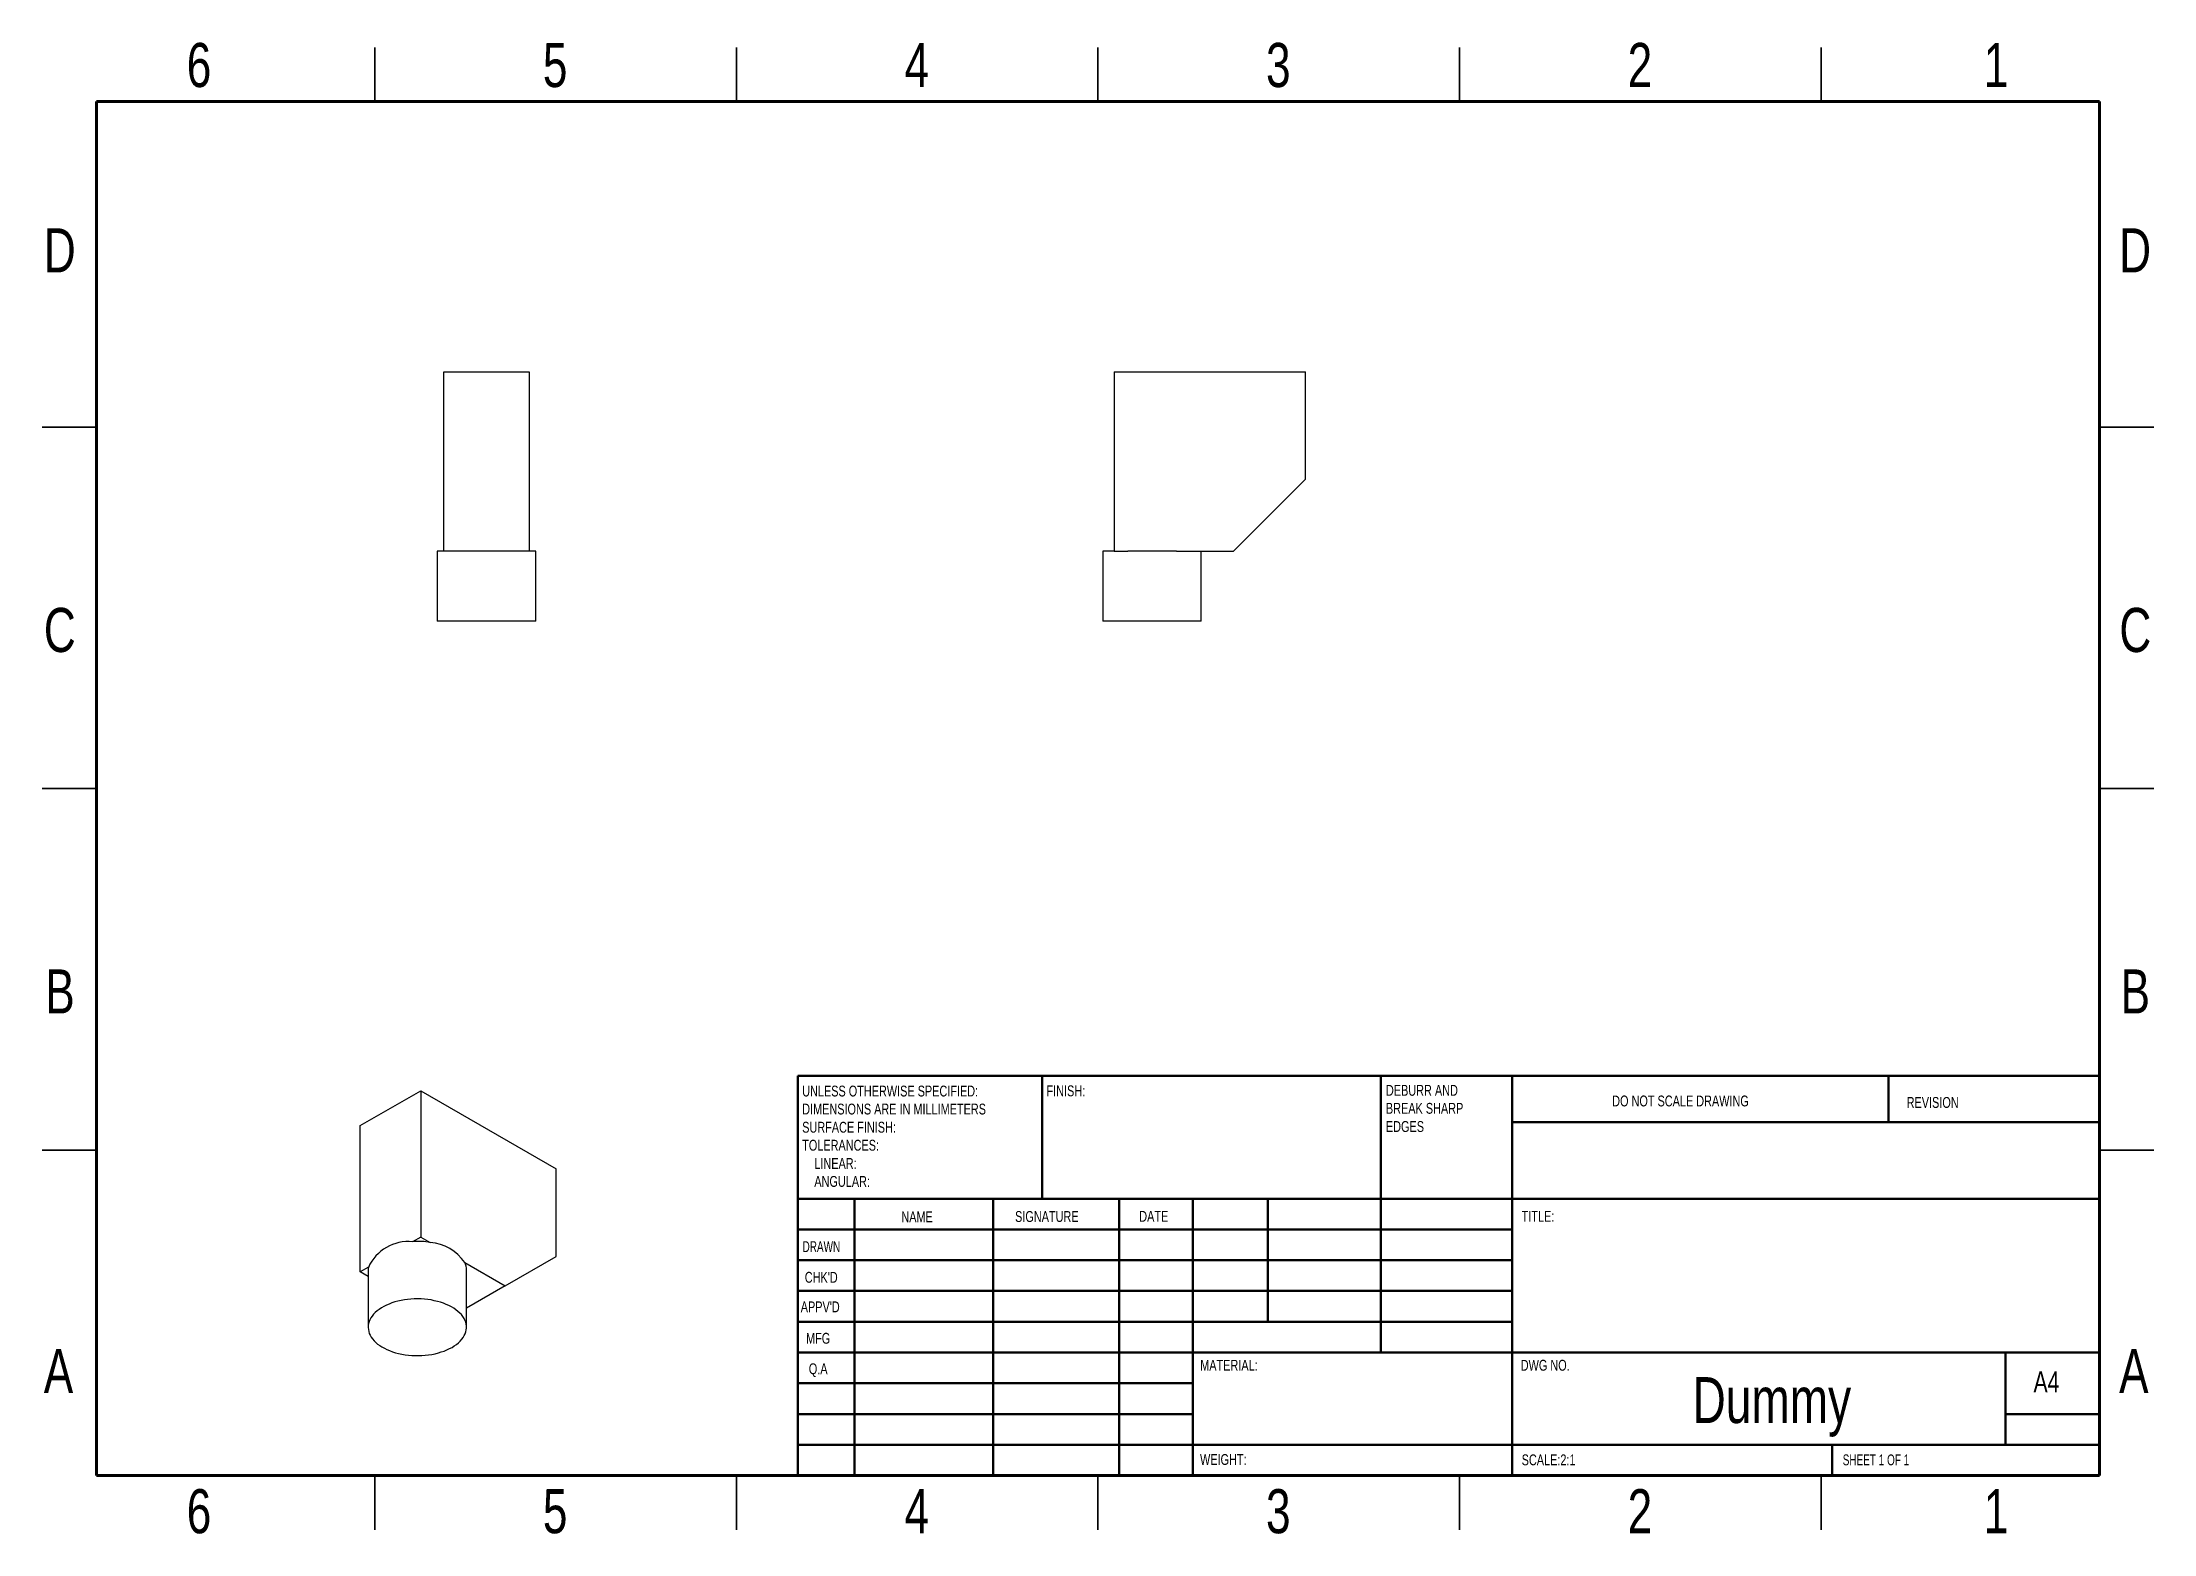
# Model space of a CAD drawing. Header units: inches. Extents: x 0.1 to 11.6, y 0.1 to 8.2.
import ezdxf

# ---------------------------------------------------------------- set-up
doc = ezdxf.new("R2010")
doc.units = ezdxf.units.IN
doc.header["$MEASUREMENT"] = 0
doc.styles.add('SLDTEXTSTYLE0', font='TXT', dxfattribs={"width": 0.75})
doc.styles.add('SLDTEXTSTYLE1', font='TXT', dxfattribs={"width": 0.686449})
doc.styles.add('SLDTEXTSTYLE2', font='TXT', dxfattribs={"width": 0.6875})

# ---------------------------------------------------------------- blocks, each defined once
blk = doc.blocks.new('SW_NOTE_0')
at = {"color": 0, "linetype": 'Continuous', "lineweight": 0, "attachment_point": 1, "style": 'SLDTEXTSTYLE0'}
for s, insert, char_height in [('UNLESS OTHERWISE SPECIFIED:', (0, 0.076), 0.05906), ('DIMENSIONS ARE IN MILLIMETERS', (0, -0.022), 0.05906), ('TOLERANCES:', (0, -0.219), 0.05906), ('SURFACE FINISH:', (0, -0.121), 0.05906), ('LINEAR:', (0.066, -0.318), 0.0591), ('ANGULAR:', (0.066, -0.416), 0.0591)]:
    blk.add_mtext(s, dxfattribs=dict(at, insert=insert, char_height=char_height))
blk = doc.blocks.new('SW_NOTE_0_1')
at = {"color": 0, "linetype": 'Continuous', "lineweight": 0, "attachment_point": 1, "style": 'SLDTEXTSTYLE0'}
for s, insert, char_height in [('DEBURR AND', (0, 0.076), 0.0591), ('BREAK SHARP', (0, -0.022), 0.05906), ('EDGES', (0, -0.121), 0.0591)]:
    blk.add_mtext(s, dxfattribs=dict(at, insert=insert, char_height=char_height))

msp = doc.modelspace()

# ---------------------------------------------------------------- linework, layer by layer
at = {"color": 7, "linetype": 'Continuous', "lineweight": 35}
for p, q in [((1.909, 7.874), (1.909, 8.169)), ((3.878, 7.874), (3.878, 8.169)), ((5.846, 8.169), (5.846, 7.874)), ((5.846, 7.874), (5.846, 8.169)), ((7.815, 7.874), (7.815, 8.169)), ((9.783, 7.874), (9.783, 8.169)), ((0.394, 6.102), (0.098, 6.102)), ((11.299, 6.102), (11.594, 6.102)), ((0.098, 4.134), (0.394, 4.134)), ((0.394, 4.134), (0.098, 4.134)), ((11.594, 4.134), (11.299, 4.134)), ((11.299, 4.134), (11.594, 4.134)), ((0.394, 2.165), (0.098, 2.165)), ((11.299, 2.165), (11.594, 2.165)), ((1.909, 0.394), (1.909, 0.098)), ((3.878, 0.394), (3.878, 0.098)), ((5.846, 0.098), (5.846, 0.394)), ((5.846, 0.394), (5.846, 0.098)), ((7.815, 0.394), (7.815, 0.098)), ((9.783, 0.394), (9.783, 0.098))]:
    msp.add_line(p, q, dxfattribs=at)
at = {"color": 7, "linetype": 'Continuous', "lineweight": 70}
for p, q in [((0.394, 0.394), (0.394, 7.874)), ((0.394, 7.874), (11.299, 7.874)), ((11.299, 7.874), (11.299, 0.394)), ((11.299, 0.394), (0.394, 0.394))]:
    msp.add_line(p, q, dxfattribs=at)
at = {"color": 7, "linetype": 'Continuous', "lineweight": 25}
for p, q in [((2.285, 6.402), (2.749, 6.402)), ((2.285, 5.426), (2.285, 6.402)), ((2.749, 6.402), (2.749, 5.426)), ((5.935, 6.402), (5.935, 5.426)), ((5.935, 6.402), (6.977, 6.402)), ((6.977, 5.818), (6.977, 6.402)), ((6.585, 5.426), (6.977, 5.818)), ((2.249, 5.426), (2.249, 5.044)), ((2.285, 5.426), (2.249, 5.426)), ((2.346, 5.426), (2.285, 5.426)), ((2.687, 5.426), (2.346, 5.426)), ((2.749, 5.426), (2.687, 5.426)), ((2.785, 5.426), (2.749, 5.426)), ((2.785, 5.044), (2.785, 5.426)), ((5.873, 5.426), (5.873, 5.044)), ((5.935, 5.426), (5.873, 5.426)), ((5.935, 5.426), (6.008, 5.426)), ((6.274, 5.426), (6.008, 5.426)), ((6.274, 5.426), (6.585, 5.426)), ((6.409, 5.044), (6.409, 5.426)), ((2.785, 5.044), (2.249, 5.044)), ((6.409, 5.044), (5.873, 5.044)), ((1.83, 2.299), (2.159, 2.488)), ((2.159, 2.488), (2.159, 1.691)), ((2.159, 2.488), (2.896, 2.063)), ((1.83, 1.502), (1.83, 2.299)), ((2.896, 1.586), (2.896, 2.063)), ((2.159, 1.691), (2.115, 1.666)), ((2.159, 1.691), (2.211, 1.662)), ((1.874, 1.527), (1.83, 1.502)), ((1.873, 1.477), (1.83, 1.502)), ((1.873, 1.512), (1.873, 1.2)), ((2.399, 1.553), (2.618, 1.426)), ((2.408, 1.2), (2.408, 1.512)), ((2.618, 1.426), (2.896, 1.586)), ((2.618, 1.426), (2.408, 1.305))]:
    msp.add_line(p, q, dxfattribs=at)
at = {"color": 7, "linetype": 'Continuous', "lineweight": 50}
for p, q in [((4.213, 2.569), (11.299, 2.569)), ((4.213, 2.569), (4.213, 0.394)), ((5.543, 1.9), (5.543, 2.569)), ((7.386, 2.569), (7.386, 1.063)), ((8.102, 2.569), (8.102, 0.394)), ((10.15, 2.318), (10.15, 2.569)), ((11.299, 2.318), (8.102, 2.318)), ((11.299, 1.9), (4.213, 1.9)), ((4.52, 1.9), (4.52, 0.394)), ((5.275, 1.9), (5.275, 0.394)), ((5.961, 1.9), (5.961, 0.394)), ((6.362, 0.394), (6.362, 1.9)), ((6.772, 1.23), (6.772, 1.9)), ((8.102, 1.732), (4.213, 1.732)), ((8.102, 1.565), (4.213, 1.565)), ((8.102, 1.398), (4.213, 1.398)), ((8.102, 1.23), (4.213, 1.23)), ((6.362, 1.063), (4.213, 1.063)), ((6.362, 1.063), (11.299, 1.063)), ((10.787, 0.561), (10.787, 1.063)), ((6.362, 0.896), (4.213, 0.896)), ((6.362, 0.728), (4.213, 0.728)), ((11.299, 0.728), (10.787, 0.728)), ((4.213, 0.561), (11.299, 0.561)), ((9.843, 0.394), (9.843, 0.561))]:
    msp.add_line(p, q, dxfattribs=at)
at = {"color": 7, "linetype": 'Continuous', "lineweight": 25, "flags": 128}
msp.add_lwpolyline([(2.33, 1.091), (2.342, 1.099), (2.354, 1.107), (2.365, 1.116), (2.374, 1.125), (2.383, 1.135), (2.39, 1.144), (2.396, 1.155), (2.401, 1.165), (2.405, 1.175), (2.407, 1.186), (2.408, 1.196), (2.408, 1.207), (2.407, 1.218), (2.404, 1.228), (2.4, 1.239), (2.395, 1.249), (2.388, 1.259), (2.381, 1.269), (2.372, 1.278), (2.362, 1.287), (2.351, 1.296), (2.339, 1.304), (2.327, 1.312), (2.313, 1.319), (2.298, 1.325), (2.283, 1.331), (2.267, 1.337), (2.25, 1.341), (2.233, 1.345), (2.216, 1.349), (2.198, 1.351), (2.18, 1.353), (2.161, 1.355), (2.143, 1.355), (2.124, 1.355), (2.106, 1.354), (2.088, 1.352), (2.07, 1.35), (2.052, 1.346), (2.035, 1.343), (2.018, 1.338), (2.002, 1.333), (1.987, 1.327), (1.972, 1.32), (1.958, 1.313), (1.945, 1.306), (1.933, 1.298), (1.922, 1.289), (1.911, 1.28), (1.902, 1.271), (1.895, 1.261), (1.888, 1.252), (1.882, 1.241), (1.878, 1.231), (1.875, 1.22), (1.873, 1.21), (1.873, 1.199), (1.874, 1.189), (1.876, 1.178), (1.879, 1.167), (1.884, 1.157), (1.889, 1.147), (1.896, 1.137), (1.905, 1.127), (1.914, 1.118), (1.924, 1.109), (1.936, 1.101), (1.948, 1.093), (1.961, 1.086), (1.975, 1.079), (1.99, 1.073), (2.006, 1.067), (2.022, 1.062), (2.039, 1.057), (2.057, 1.054), (2.074, 1.051), (2.092, 1.048), (2.111, 1.047), (2.129, 1.046), (2.147, 1.046), (2.166, 1.047), (2.184, 1.048), (2.202, 1.05), (2.22, 1.053), (2.238, 1.056), (2.255, 1.061), (2.271, 1.066), (2.287, 1.071), (2.302, 1.077), (2.316, 1.084), (2.33, 1.091)], dxfattribs=at)
at = {"color": 7, "linetype": 'Continuous', "lineweight": 25}
for centre, radius, start, end in [((2.092, 1.428), 0.239, 84.386, 155.6086), ((2.141, 1.21), 0.458, 81.1834, 93.1618), ((2.193, 1.414), 0.248, 34.0485, 85.9569), ((1.963, 1.512), 0.0898, 170.6569, 179.9912), ((2.314, 1.512), 0.0946, 0.319, 25.6866)]:
    msp.add_arc(centre, radius, start, end, dxfattribs=at)

# ---------------------------------------------------------------- block references
at = {"color": 7, "linetype": 'Continuous', "lineweight": 0}
for name, p in [('SW_NOTE_0', (4.236, 2.44)), ('SW_NOTE_0_1', (7.414, 2.444))]:
    msp.add_blockref(name, p, dxfattribs=at)

# ---------------------------------------------------------------- texts
for s, insert, char_height, attachment_point, style in [('6', (0.952, 8.193), 0.24, 2, 'SLDTEXTSTYLE0'), ('5', (2.891, 8.193), 0.24, 2, 'SLDTEXTSTYLE0'), ('4', (4.86, 8.193), 0.24, 2, 'SLDTEXTSTYLE0'), ('3', (6.828, 8.193), 0.24, 2, 'SLDTEXTSTYLE0'), ('2', (8.797, 8.193), 0.24, 2, 'SLDTEXTSTYLE0'), ('1', (10.736, 8.193), 0.24, 2, 'SLDTEXTSTYLE0'), ('D', (0.194, 7.184), 0.24, 2, 'SLDTEXTSTYLE0'), ('D', (11.493, 7.184), 0.24, 2, 'SLDTEXTSTYLE0'), ('C', (0.194, 5.117), 0.24, 2, 'SLDTEXTSTYLE0'), ('C', (11.494, 5.117), 0.24, 2, 'SLDTEXTSTYLE0'), ('B', (0.195, 3.149), 0.24, 2, 'SLDTEXTSTYLE0'), ('B', (11.494, 3.149), 0.24, 2, 'SLDTEXTSTYLE0'), ('FINISH:', (5.566, 2.517), 0.0591, 1, 'SLDTEXTSTYLE0'), ('DO NOT SCALE DRAWING', (8.646, 2.462), 0.05906, 1, 'SLDTEXTSTYLE0'), ('REVISION', (10.249, 2.454), 0.0591, 1, 'SLDTEXTSTYLE0'), ('NAME', (4.776, 1.831), 0.0591, 1, 'SLDTEXTSTYLE0'), ('SIGNATURE', (5.395, 1.833), 0.0591, 1, 'SLDTEXTSTYLE0'), ('DATE', (6.071, 1.834), 0.0591, 1, 'SLDTEXTSTYLE0'), ('TITLE:', (8.153, 1.834), 0.0591, 1, 'SLDTEXTSTYLE0'), ('DRAWN', (4.238, 1.669), 0.0591, 1, 'SLDTEXTSTYLE1'), ("CHK'D", (4.25, 1.502), 0.0591, 1, 'SLDTEXTSTYLE0'), ("APPV'D", (4.228, 1.341), 0.0591, 1, 'SLDTEXTSTYLE0'), ('MFG', (4.257, 1.17), 0.0591, 1, 'SLDTEXTSTYLE0'), ('A', (0.187, 1.082), 0.24, 2, 'SLDTEXTSTYLE0'), ('A', (11.486, 1.082), 0.24, 2, 'SLDTEXTSTYLE0'), ('Q.A', (4.272, 1.004), 0.0591, 1, 'SLDTEXTSTYLE0'), ('MATERIAL:', (6.403, 1.023), 0.0591, 1, 'SLDTEXTSTYLE0'), ('DWG NO.', (8.148, 1.023), 0.0591, 1, 'SLDTEXTSTYLE0'), ('Dummy', (9.515, 0.929), 0.25, 2, 'SLDTEXTSTYLE0'), ('A4', (10.94, 0.961), 0.1146, 1, 'SLDTEXTSTYLE0'), ('WEIGHT:', (6.402, 0.51), 0.059, 1, 'SLDTEXTSTYLE0'), ('SCALE:2:1', (8.153, 0.508), 0.0591, 1, 'SLDTEXTSTYLE0'), ('SHEET 1 OF 1', (9.901, 0.508), 0.05906, 1, 'SLDTEXTSTYLE2'), ('6', (0.952, 0.319), 0.24, 2, 'SLDTEXTSTYLE0'), ('5', (2.891, 0.319), 0.24, 2, 'SLDTEXTSTYLE0'), ('4', (4.86, 0.319), 0.24, 2, 'SLDTEXTSTYLE0'), ('3', (6.828, 0.319), 0.24, 2, 'SLDTEXTSTYLE0'), ('2', (8.797, 0.319), 0.24, 2, 'SLDTEXTSTYLE0'), ('1', (10.736, 0.319), 0.24, 2, 'SLDTEXTSTYLE0')]:
    msp.add_mtext(s, dxfattribs=dict(at, insert=insert, char_height=char_height, attachment_point=attachment_point, style=style))

doc.saveas('drawing.dxf')
